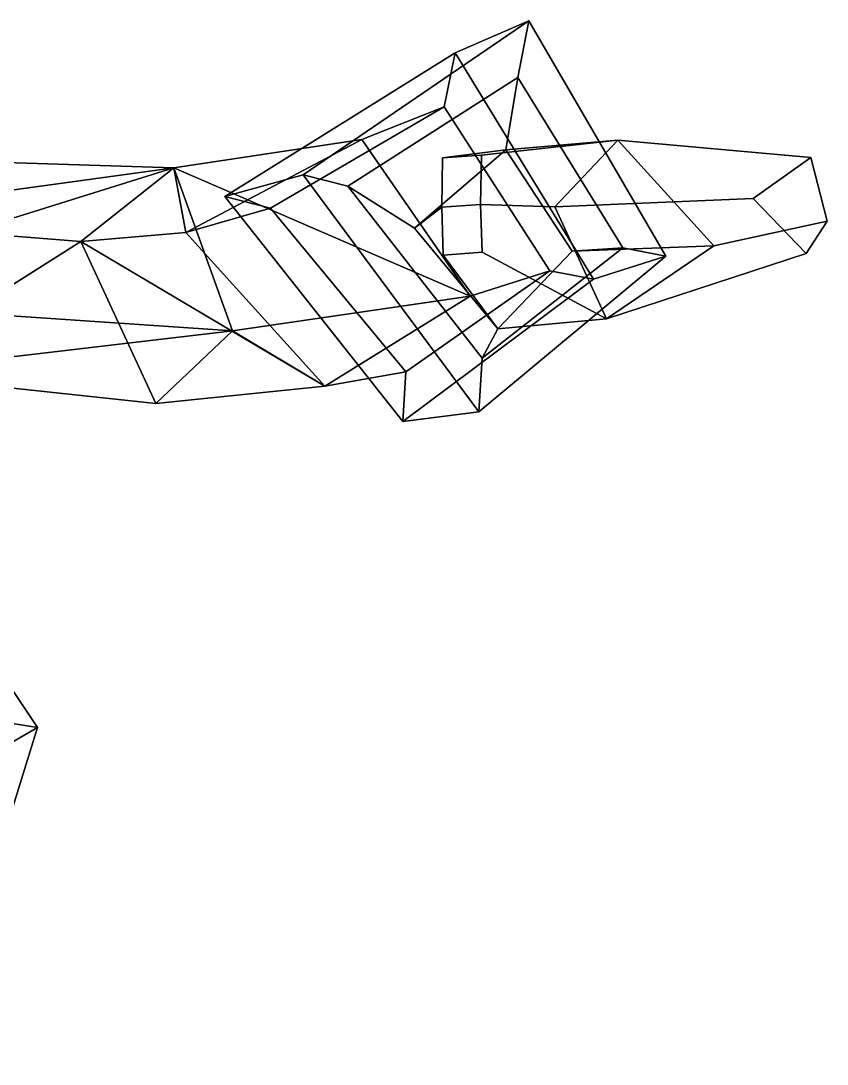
# Model space of a CAD drawing. Extents: x -213 to 325, y -160 to 308.
# Drawn here: x 142.2 to 324.7, y -57.3 to 179 of the extents above; entities that cross this region are included whole.
import ezdxf

# ---------------------------------------------------------------- set-up
doc = ezdxf.new("R2010")
doc.units = 0

msp = doc.modelspace()

# ---------------------------------------------------------------- linework, layer by layer
for points in [[(188.335541, 139.160522, 87.90403), (206.058136, 144.070068, 115.455215), (257.220764, 178.959412, 76.846489), (240.476501, 171.719543, 50.075668)], [(206.058136, 144.070068, 115.455215), (216.224304, 141.502472, 109.749283), (254.732376, 166.160889, 80.757652), (257.220764, 178.959412, 76.846489)], [(288.207977, 125.656891, 68.910141), (271.827576, 120.446503, 40.59848), (240.476501, 171.719543, 50.075668), (257.220764, 178.959412, 76.846489)], [(288.207977, 125.656891, 68.910141), (257.220764, 178.959412, 76.846489), (254.732376, 166.160889, 80.757652), (278.459045, 127.553101, 74.487862)], [(188.335541, 139.160522, 87.90403), (240.476501, 171.719543, 50.075668), (238.032227, 159.519592, 53.847858), (198.676804, 136.509125, 82.107254)], [(271.827576, 120.446503, 40.59848), (261.928345, 122.331848, 46.269722), (238.032227, 159.519592, 53.847858), (240.476501, 171.719543, 50.075668)], [(231.275131, 132.000641, 95.09951), (251.968903, 149.777679, 72.788292), (254.732376, 166.160889, 80.757652), (216.224304, 141.502472, 109.749283)], [(267.017029, 126.801117, 62.241611), (278.459045, 127.553101, 74.487862), (254.732376, 166.160889, 80.757652), (251.968903, 149.777679, 72.788292)], [(219.372894, 152.09906, 23.781069), (179.539795, 131.063416, 51.961346), (198.676804, 136.509125, 82.107254), (238.032227, 159.519592, 53.847858)], [(261.928345, 122.331848, 46.269722), (243.900284, 116.637573, 15.495502), (219.372894, 152.09906, 23.781069), (238.032227, 159.519592, 53.847858)], [(179.539795, 131.063416, 51.961346), (219.372894, 152.09906, 23.781069), (176.819183, 145.687988, -7.012129)], [(243.900284, 116.637573, 15.495502), (176.819183, 145.687988, -7.012129), (219.372894, 152.09906, 23.781069)], [(246.474213, 148.568726, 144.75444), (277.346771, 151.916382, 94.294495), (251.968903, 149.777679, 72.788292), (237.647583, 147.918518, 135.313583)], [(246.257416, 137.40271, 146.890472), (263.091766, 136.842224, 130.65741), (277.346771, 151.916382, 94.294495), (246.474213, 148.568726, 144.75444)], [(299.04892, 127.980225, 77.695107), (267.017029, 126.801117, 62.241611), (251.968903, 149.777679, 72.788292), (277.346771, 151.916382, 94.294495)], [(308.001312, 138.757629, 161.969223), (321.07132, 148.008972, 147.620712), (277.346771, 151.916382, 94.294495), (263.091766, 136.842224, 130.65741)], [(324.726166, 133.601257, 131.664063), (299.04892, 127.980225, 77.695107), (277.346771, 151.916382, 94.294495), (321.07132, 148.008972, 147.620712)], [(92.315948, 134.076294, 27.573353), (176.819183, 145.687988, -7.012129), (67.139061, 149.129578, -16.499142)], [(82.088646, 116.091949, -45.160717), (67.139061, 149.129578, -16.499142), (176.819183, 145.687988, -7.012129)], [(237.509171, 136.738281, 137.352295), (237.647583, 147.918518, 135.313583), (251.968903, 149.777679, 72.788292), (231.275131, 132.000641, 95.09951)], [(246.257416, 137.40271, 146.890472), (246.474213, 148.568726, 144.75444), (237.647583, 147.918518, 135.313583), (237.509171, 136.738281, 137.352295)], [(320.010834, 126.265594, 153.372452), (324.726166, 133.601257, 131.664063), (321.07132, 148.008972, 147.620712), (308.001312, 138.757629, 161.969223)], [(82.088646, 116.091949, -45.160717), (176.819183, 145.687988, -7.012129), (190.059677, 108.742493, -25.063215)], [(92.315948, 134.076294, 27.573353), (155.77327, 128.959167, 37.957352), (176.819183, 145.687988, -7.012129)], [(179.539795, 131.063416, 51.961346), (176.819183, 145.687988, -7.012129), (155.77327, 128.959167, 37.957352)], [(243.900284, 116.637573, 15.495502), (190.059677, 108.742493, -25.063215), (176.819183, 145.687988, -7.012129)], [(228.668076, 88.24646, 72.893822), (245.884491, 90.414078, 102.33107), (206.058136, 144.070068, 115.455215), (188.335541, 139.160522, 87.90403)], [(245.884491, 90.414078, 102.33107), (246.655243, 102.571106, 99.585373), (216.224304, 141.502472, 109.749283), (206.058136, 144.070068, 115.455215)], [(250.176056, 109.200623, 81.078026), (231.275131, 132.000641, 95.09951), (216.224304, 141.502472, 109.749283), (246.655243, 102.571106, 99.585373)], [(228.668076, 88.24646, 72.893822), (188.335541, 139.160522, 87.90403), (198.676804, 136.509125, 82.107254), (229.369263, 99.504578, 70.35881)], [(246.644073, 126.541534, 148.479843), (246.257416, 137.40271, 146.890472), (237.509171, 136.738281, 137.352295), (237.798767, 125.888092, 139.00238)], [(246.644073, 126.541534, 148.479843), (274.795227, 111.46759, 103.419029), (263.091766, 136.842224, 130.65741), (246.257416, 137.40271, 146.890472)], [(320.010834, 126.265594, 153.372452), (308.001312, 138.757629, 161.969223), (263.091766, 136.842224, 130.65741), (274.795227, 111.46759, 103.419029)], [(179.539795, 131.063416, 51.961346), (211.015213, 96.248596, 39.326332), (229.369263, 99.504578, 70.35881), (198.676804, 136.509125, 82.107254)], [(237.798767, 125.888092, 139.00238), (237.509171, 136.738281, 137.352295), (231.275131, 132.000641, 95.09951), (250.176056, 109.200623, 81.078026)], [(108.640266, 99.202087, -10.379412), (155.77327, 128.959167, 37.957352), (92.315948, 134.076294, 27.573353)], [(320.010834, 126.265594, 153.372452), (274.795227, 111.46759, 103.419029), (299.04892, 127.980225, 77.695107), (324.726166, 133.601257, 131.664063)], [(211.015213, 96.248596, 39.326332), (179.539795, 131.063416, 51.961346), (155.77327, 128.959167, 37.957352)], [(172.71254, 92.308075, 12.573717), (155.77327, 128.959167, 37.957352), (108.640266, 99.202087, -10.379412)], [(211.015213, 96.248596, 39.326332), (155.77327, 128.959167, 37.957352), (172.71254, 92.308075, 12.573717)], [(274.795227, 111.46759, 103.419029), (250.176056, 109.200623, 81.078026), (267.017029, 126.801117, 62.241611), (299.04892, 127.980225, 77.695107)], [(228.668076, 88.24646, 72.893822), (271.827576, 120.446503, 40.59848), (288.207977, 125.656891, 68.910141), (245.884491, 90.414078, 102.33107)], [(246.644073, 126.541534, 148.479843), (237.798767, 125.888092, 139.00238), (250.176056, 109.200623, 81.078026), (274.795227, 111.46759, 103.419029)], [(245.884491, 90.414078, 102.33107), (288.207977, 125.656891, 68.910141), (278.459045, 127.553101, 74.487862), (246.655243, 102.571106, 99.585373)], [(250.176056, 109.200623, 81.078026), (246.655243, 102.571106, 99.585373), (278.459045, 127.553101, 74.487862), (267.017029, 126.801117, 62.241611)], [(211.015213, 96.248596, 39.326332), (243.900284, 116.637573, 15.495502), (261.928345, 122.331848, 46.269722), (229.369263, 99.504578, 70.35881)], [(228.668076, 88.24646, 72.893822), (229.369263, 99.504578, 70.35881), (261.928345, 122.331848, 46.269722), (271.827576, 120.446503, 40.59848)], [(108.640266, 99.202087, -10.379412), (82.088646, 116.091949, -45.160717), (190.059677, 108.742493, -25.063215)], [(211.015213, 96.248596, 39.326332), (190.059677, 108.742493, -25.063215), (243.900284, 116.637573, 15.495502)], [(172.71254, 92.308075, 12.573717), (108.640266, 99.202087, -10.379412), (190.059677, 108.742493, -25.063215)], [(211.015213, 96.248596, 39.326332), (172.71254, 92.308075, 12.573717), (190.059677, 108.742493, -25.063215)], [(132.170395, 39.434174, 61.441082), (118.709076, -14.708832, 70.089348), (129.141602, -35.202728, -13.368587), (145.921677, 18.926468, -22.496834)], [(145.921677, 18.926468, -22.496834), (138.418503, 20.13678, -21.557465), (124.987556, 38.58432, 54.083939), (132.170395, 39.434174, 61.441082)], [(129.141602, -35.202728, -13.368587), (94.284477, -57.32682, -97.564453), (107.745796, -3.183807, -106.212723), (145.921677, 18.926468, -22.496834)], [(107.745796, -3.183807, -106.212723), (103.372864, 0.869293, -94.282265), (138.418503, 20.13678, -21.557465), (145.921677, 18.926468, -22.496834)]]:
    msp.add_3dface(points)

doc.saveas('drawing.dxf')
